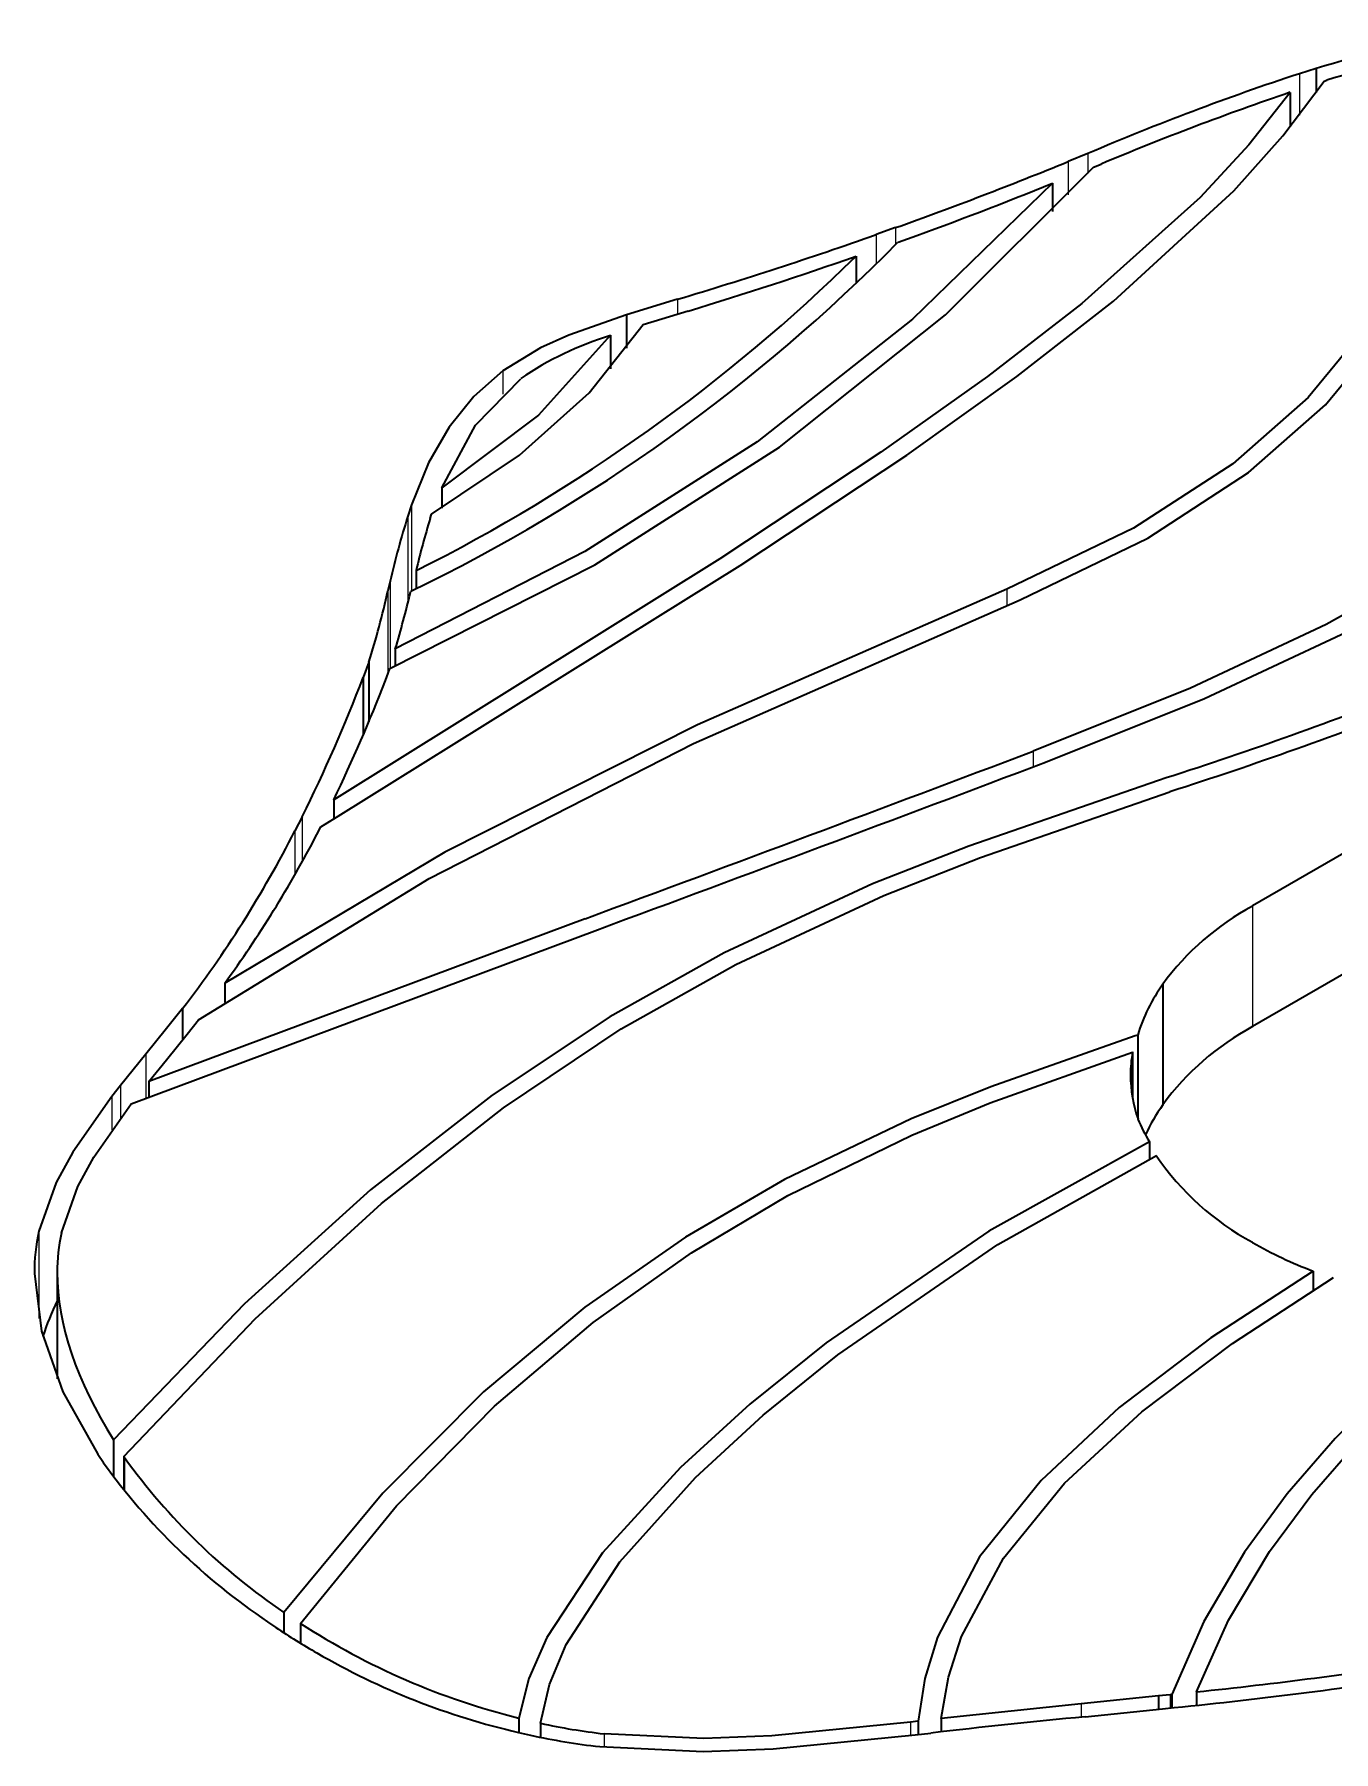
# Model space of a CAD drawing. Extents: x -131 to 1002, y -402 to 783.
# Drawn here: x 724.32 to 728.72, y 602.5 to 608.31 of the extents above; entities that cross this region are included whole.
import ezdxf

# ---------------------------------------------------------------- set-up
doc = ezdxf.new("R2010")
doc.units = 0

msp = doc.modelspace()

# ---------------------------------------------------------------- linework, layer by layer
at = {"color": 7, "lineweight": 35, "ltscale": 0.001481}
msp.add_line((728.658, 608.1934), (728.6015, 608.1757), dxfattribs=at)
at = {"color": 7, "lineweight": 13, "ltscale": 0.003496}
msp.add_line((728.6015, 608.1757), (728.6015, 608.0359), dxfattribs=at)
at = {"color": 7, "lineweight": 35, "ltscale": 0.002023}
msp.add_line((728.658, 608.1934), (728.658, 608.1125), dxfattribs=at)
at = {"color": 7, "lineweight": 35, "ltscale": 0.00024905}
msp.add_line((728.6849, 608.1513), (728.6945, 608.1542), dxfattribs=at)
at = {"color": 7, "lineweight": 35, "ltscale": 0.002907}
msp.add_line((728.5707, 608.1129), (728.5707, 607.9966), dxfattribs=at)
at = {"color": 7, "lineweight": 35, "ltscale": 0.001802}
msp.add_line((727.8857, 607.9064), (727.819, 607.879), dxfattribs=at)
at = {"color": 7, "lineweight": 13, "ltscale": 0.001706}
msp.add_line((727.8857, 607.9064), (727.8857, 607.8382), dxfattribs=at)
at = {"color": 7, "lineweight": 13, "ltscale": 0.002832}
msp.add_line((727.819, 607.879), (727.819, 607.7657), dxfattribs=at)
at = {"color": 7, "lineweight": 35, "ltscale": 0.000675263}
msp.add_line((727.9053, 607.86), (727.9302, 607.8703), dxfattribs=at)
at = {"color": 7, "lineweight": 35, "ltscale": 0.002396}
msp.add_line((727.7663, 607.8055), (727.7663, 607.7097), dxfattribs=at)
at = {"color": 7, "lineweight": 35, "ltscale": 0.001746}
msp.add_line((727.2351, 607.6549), (727.1694, 607.6313), dxfattribs=at)
at = {"color": 7, "lineweight": 13, "ltscale": 0.00145}
msp.add_line((727.2351, 607.6549), (727.2351, 607.5969), dxfattribs=at)
at = {"color": 7, "lineweight": 13, "ltscale": 0.002483}
msp.add_line((727.1694, 607.6313), (727.1694, 607.532), dxfattribs=at)
at = {"color": 7, "lineweight": 35, "ltscale": 0.000855724}
msp.add_line((727.2437, 607.6056), (727.2759, 607.6171), dxfattribs=at)
at = {"color": 7, "lineweight": 35, "ltscale": 0.002271}
msp.add_line((727.102, 607.5582), (727.102, 607.4674), dxfattribs=at)
at = {"color": 7, "lineweight": 35, "ltscale": 0.004504}
msp.add_line((726.4975, 607.4124), (726.3251, 607.3599), dxfattribs=at)
at = {"color": 7, "lineweight": 35, "ltscale": 0.002837}
msp.add_line((726.3251, 607.3599), (726.3251, 607.2465), dxfattribs=at)
at = {"color": 7, "lineweight": 35, "ltscale": 0.003964}
msp.add_line((726.3815, 607.3268), (726.5333, 607.3729), dxfattribs=at)
at = {"color": 7, "lineweight": 13, "ltscale": 0.001259}
msp.add_line((726.4975, 607.4124), (726.4975, 607.3621), dxfattribs=at)
at = {"color": 7, "lineweight": 35, "ltscale": 0.002838}
msp.add_line((726.2703, 607.2905), (726.2703, 607.1769), dxfattribs=at)
at = {"color": 7, "lineweight": 13, "ltscale": 0.001974}
msp.add_line((725.9059, 607.1707), (725.9059, 607.0917), dxfattribs=at)
at = {"color": 7, "lineweight": 35, "ltscale": 0.001711}
msp.add_line((725.7, 606.7739), (725.7, 606.7055), dxfattribs=at)
at = {"color": 7, "lineweight": 35, "ltscale": 0.000992072}
msp.add_line((725.5976, 606.7162), (725.5851, 606.6786), dxfattribs=at)
at = {"color": 7, "lineweight": 13, "ltscale": 0.007361}
msp.add_line((725.5851, 606.6786), (725.5851, 606.3842), dxfattribs=at)
at = {"color": 7, "lineweight": 13, "ltscale": 0.007265}
msp.add_line((725.5976, 606.7162), (725.5976, 606.4257), dxfattribs=at)
at = {"color": 7, "lineweight": 35, "ltscale": 0.00037637}
msp.add_line((725.6607, 606.6705), (725.6655, 606.6848), dxfattribs=at)
at = {"color": 7, "lineweight": 35, "ltscale": 0.061501}
msp.add_line((730.5726, 606.5891), (728.4422, 605.359), dxfattribs=at)
at = {"color": 7, "lineweight": 35, "ltscale": 0.001532}
msp.add_line((725.6129, 606.4943), (725.6129, 606.433), dxfattribs=at)
at = {"color": 7, "lineweight": 35, "ltscale": 0.000837195}
msp.add_line((725.5253, 606.4584), (725.5176, 606.4258), dxfattribs=at)
at = {"color": 7, "lineweight": 13, "ltscale": 0.007382}
for p, q in [((725.5253, 606.4584), (725.5253, 606.1631)), ((724.3365, 604.2576), (724.3365, 603.9623))]:
    msp.add_line(p, q, dxfattribs=at)
at = {"color": 7, "lineweight": 13, "ltscale": 0.001367}
msp.add_line((727.6121, 606.4312), (727.6121, 606.3765), dxfattribs=at)
at = {"color": 7, "lineweight": 13, "ltscale": 0.007005}
msp.add_line((725.5176, 606.4258), (725.5176, 606.1456), dxfattribs=at)
at = {"color": 7, "lineweight": 35, "ltscale": 0.000118056}
msp.add_line((725.5938, 606.4198), (725.595, 606.4244), dxfattribs=at)
at = {"color": 7, "lineweight": 35, "ltscale": 0.001454}
msp.add_line((725.5426, 606.2291), (725.5426, 606.171), dxfattribs=at)
at = {"color": 7, "lineweight": 35, "ltscale": 0.001386}
msp.add_line((725.4528, 606.184), (725.434, 606.1318), dxfattribs=at)
at = {"color": 7, "lineweight": 35, "ltscale": 0.005057}
msp.add_line((725.4528, 606.184), (725.4528, 605.9817), dxfattribs=at)
at = {"color": 7, "lineweight": 35, "ltscale": 0.000751953}
msp.add_line((725.5134, 606.134), (725.5236, 606.1624), dxfattribs=at)
at = {"color": 7, "lineweight": 35, "ltscale": 0.0615}
msp.add_line((730.5726, 606.1808), (728.4422, 604.9508), dxfattribs=at)
at = {"color": 7, "lineweight": 35, "ltscale": 0.004857}
msp.add_line((725.434, 606.1318), (725.434, 605.9375), dxfattribs=at)
at = {"color": 7, "lineweight": 35, "ltscale": 0.00032866}
msp.add_line((725.509, 606.1216), (725.5134, 606.134), dxfattribs=at)
at = {"color": 7, "lineweight": 13, "ltscale": 0.001324}
msp.add_line((727.7006, 605.8826), (727.7006, 605.8297), dxfattribs=at)
at = {"color": 7, "lineweight": 35, "ltscale": 0.001624}
msp.add_line((725.3342, 605.7186), (725.3342, 605.6536), dxfattribs=at)
at = {"color": 7, "lineweight": 35, "ltscale": 0.001348}
msp.add_line((725.2274, 605.6609), (725.2031, 605.6128), dxfattribs=at)
at = {"color": 7, "lineweight": 13, "ltscale": 0.003828}
msp.add_line((725.2274, 605.6609), (725.2274, 605.5078), dxfattribs=at)
at = {"color": 7, "lineweight": 35, "ltscale": 0.000736323}
msp.add_line((725.2768, 605.6002), (725.2902, 605.6265), dxfattribs=at)
at = {"color": 7, "lineweight": 35, "ltscale": 0.001735}
msp.add_line((725.2902, 605.6265), (725.3492, 605.6628), dxfattribs=at)
at = {"color": 7, "lineweight": 13, "ltscale": 0.003711}
msp.add_line((725.2031, 605.6128), (725.2031, 605.4644), dxfattribs=at)
at = {"color": 7, "lineweight": 13, "ltscale": 0.010205}
msp.add_line((728.4422, 605.359), (728.4422, 604.9508), dxfattribs=at)
at = {"color": 7, "lineweight": 35, "ltscale": 0.042114}
msp.add_line((724.6489, 604.6891), (726.2271, 605.2783), dxfattribs=at)
at = {"color": 7, "lineweight": 35, "ltscale": 0.039418}
msp.add_line((726.1854, 605.3156), (724.7083, 604.7642), dxfattribs=at)
at = {"color": 7, "lineweight": 35, "ltscale": 0.001634}
msp.add_line((724.9656, 605.0974), (724.9656, 605.032), dxfattribs=at)
at = {"color": 7, "lineweight": 35, "ltscale": 0.010207}
msp.add_line((728.1395, 605.0936), (728.1395, 604.6853), dxfattribs=at)
at = {"color": 7, "lineweight": 35, "ltscale": 0.002162}
msp.add_line((724.8224, 605.0114), (724.7686, 604.9437), dxfattribs=at)
at = {"color": 7, "lineweight": 35, "ltscale": 0.002657}
msp.add_line((724.8224, 605.0114), (724.8224, 604.9051), dxfattribs=at)
at = {"color": 7, "lineweight": 35, "ltscale": 0.002797}
msp.add_line((724.7686, 604.9437), (724.6981, 604.8568), dxfattribs=at)
at = {"color": 7, "lineweight": 35, "ltscale": 0.00281}
msp.add_line((724.7679, 604.8378), (724.8387, 604.925), dxfattribs=at)
at = {"color": 7, "lineweight": 35, "ltscale": 0.001543}
msp.add_line((724.8387, 604.925), (724.8771, 604.9734), dxfattribs=at)
at = {"color": 7, "lineweight": 35, "ltscale": 0.000236924}
msp.add_line((728.0543, 604.9218), (728.0453, 604.9188), dxfattribs=at)
at = {"color": 7, "lineweight": 35, "ltscale": 0.007039}
msp.add_line((728.0543, 604.9218), (728.0543, 604.6403), dxfattribs=at)
at = {"color": 7, "lineweight": 35, "ltscale": 0.003885}
msp.add_line((728.037, 604.8644), (728.037, 604.709), dxfattribs=at)
at = {"color": 7, "lineweight": 35, "ltscale": 0.003384}
msp.add_line((724.6981, 604.8568), (724.6131, 604.7515), dxfattribs=at)
at = {"color": 7, "lineweight": 13, "ltscale": 0.003729}
msp.add_line((724.6981, 604.8568), (724.6981, 604.7076), dxfattribs=at)
at = {"color": 7, "lineweight": 35, "ltscale": 0.002367}
msp.add_line((724.7083, 604.7642), (724.7679, 604.8378), dxfattribs=at)
at = {"color": 7, "lineweight": 35, "ltscale": 0.001198}
msp.add_line((724.6131, 604.7515), (724.5836, 604.7137), dxfattribs=at)
at = {"color": 7, "lineweight": 13, "ltscale": 0.00274}
msp.add_line((724.6131, 604.7515), (724.6131, 604.6418), dxfattribs=at)
at = {"color": 7, "lineweight": 35, "ltscale": 0.00132}
msp.add_line((724.7083, 604.7642), (724.7083, 604.7114), dxfattribs=at)
at = {"color": 7, "lineweight": 13, "ltscale": 0.002815}
msp.add_line((724.5836, 604.7137), (724.5836, 604.6011), dxfattribs=at)
at = {"color": 7, "lineweight": 35, "ltscale": 0.001448}
msp.add_line((728.094, 604.5602), (728.094, 604.5023), dxfattribs=at)
at = {"color": 7, "lineweight": 35, "ltscale": 0.009012}
msp.add_line((724.3986, 604.1183), (724.3986, 603.7578), dxfattribs=at)
at = {"color": 7, "lineweight": 35, "ltscale": 0.001639}
msp.add_line((728.6475, 604.123), (728.6475, 604.0574), dxfattribs=at)
at = {"color": 7, "lineweight": 35, "ltscale": 0.003099}
msp.add_line((724.5894, 603.5518), (724.5894, 603.4278), dxfattribs=at)
at = {"color": 7, "lineweight": 35, "ltscale": 0.000849842}
msp.add_line((724.5359, 603.5034), (724.5551, 603.4753), dxfattribs=at)
at = {"color": 7, "lineweight": 35, "ltscale": 0.000114268}
msp.add_line((724.6268, 603.4916), (724.6243, 603.4954), dxfattribs=at)
at = {"color": 7, "lineweight": 35, "ltscale": 0.00282}
msp.add_line((724.6243, 603.4954), (724.6243, 603.3826), dxfattribs=at)
at = {"color": 7, "lineweight": 13, "ltscale": 0.002808}
msp.add_line((724.6268, 603.4916), (724.6268, 603.3793), dxfattribs=at)
at = {"color": 7, "lineweight": 35, "ltscale": 0.001709}
msp.add_line((725.1657, 602.9668), (725.1657, 602.8984), dxfattribs=at)
at = {"color": 7, "lineweight": 35, "ltscale": 0.000853627}
msp.add_line((725.1104, 602.9354), (725.1387, 602.9163), dxfattribs=at)
at = {"color": 7, "lineweight": 35, "ltscale": 0.00168}
msp.add_line((725.2219, 602.9304), (725.2219, 602.8632), dxfattribs=at)
at = {"color": 7, "lineweight": 35, "ltscale": 0.011904}
msp.add_line((727.8634, 602.6582), (727.3899, 602.6082), dxfattribs=at)
at = {"color": 7, "lineweight": 35, "ltscale": 0.006576}
msp.add_line((728.1251, 602.6847), (727.8634, 602.6582), dxfattribs=at)
at = {"color": 7, "lineweight": 13, "ltscale": 0.001131}
msp.add_line((727.8634, 602.6582), (727.8634, 602.613), dxfattribs=at)
at = {"color": 7, "lineweight": 35, "ltscale": 0.000994199}
msp.add_line((728.1647, 602.6888), (728.1251, 602.6847), dxfattribs=at)
at = {"color": 7, "lineweight": 35, "ltscale": 0.001132}
for p, q in [((728.1251, 602.6847), (728.1251, 602.6394)), ((728.1703, 602.6895), (728.1703, 602.6442))]:
    msp.add_line(p, q, dxfattribs=at)
at = {"color": 7, "lineweight": 35, "ltscale": 0.000142725}
msp.add_line((728.1703, 602.6895), (728.1647, 602.6888), dxfattribs=at)
at = {"color": 7, "lineweight": 13, "ltscale": 0.001132}
msp.add_line((728.1647, 602.6888), (728.1647, 602.6436), dxfattribs=at)
at = {"color": 7, "lineweight": 35, "ltscale": 0.001135}
msp.add_line((728.2531, 602.6984), (728.2531, 602.653), dxfattribs=at)
at = {"color": 7, "lineweight": 35, "ltscale": 0.001233}
msp.add_line((725.9603, 602.61), (725.9603, 602.5607), dxfattribs=at)
at = {"color": 7, "lineweight": 35, "ltscale": 0.001186}
msp.add_line((726.0339, 602.592), (726.0339, 602.5446), dxfattribs=at)
at = {"color": 7, "lineweight": 35, "ltscale": 0.000636304}
msp.add_line((727.3112, 602.5993), (727.2859, 602.5963), dxfattribs=at)
at = {"color": 7, "lineweight": 13, "ltscale": 0.001135}
msp.add_line((727.2859, 602.5963), (727.2859, 602.5508), dxfattribs=at)
at = {"color": 7, "lineweight": 35, "ltscale": 0.001134}
msp.add_line((727.3112, 602.5993), (727.3112, 602.554), dxfattribs=at)
at = {"color": 7, "lineweight": 35, "ltscale": 0.001123}
msp.add_line((727.3899, 602.6082), (727.3899, 602.5633), dxfattribs=at)
at = {"color": 7, "lineweight": 35, "ltscale": 0.00659}
msp.add_line((727.8765, 602.6143), (728.1388, 602.6408), dxfattribs=at)
at = {"color": 7, "lineweight": 35, "ltscale": 0.000988129}
msp.add_line((728.1388, 602.6408), (728.1781, 602.645), dxfattribs=at)
at = {"color": 7, "lineweight": 35, "ltscale": 0.001031}
msp.add_line((725.9597, 602.5608), (725.9999, 602.5516), dxfattribs=at)
at = {"color": 7, "lineweight": 13, "ltscale": 0.001128}
msp.add_line((726.249, 602.5565), (726.249, 602.5114), dxfattribs=at)
at = {"color": 7, "lineweight": 35, "ltscale": 0.001328}
msp.add_line((727.3013, 602.5528), (727.354, 602.559), dxfattribs=at)
at = {"color": 7, "lineweight": 35}
for points in [[(729.1019, 608.2556), (729.0742, 607.9584), (729.0384, 607.7878), (728.9374, 607.5133), (728.8115, 607.2983), (728.6315, 607.0803), (728.3762, 606.8557), (728.0402, 606.6376), (727.6121, 606.4312)], [(727.6569, 606.3952), (728.0891, 606.6041), (728.4296, 606.8259), (728.6896, 607.0551), (728.8801, 607.286), (729.0122, 607.5131), (729.1168, 607.8002), (729.153, 607.9758), (729.1797, 608.271)], [(725.3492, 605.6628), (726.7094, 606.5111), (727.2736, 606.8852), (727.6453, 607.1505), (727.9727, 607.4064), (728.3798, 607.78), (728.5452, 607.9652), (728.6849, 608.1513)], [(728.5707, 608.1129), (728.4299, 607.9351), (728.2653, 607.7575), (727.8649, 607.398), (727.5457, 607.1511), (727.1851, 606.895), (726.6404, 606.534), (725.3342, 605.7186)], [(725.5236, 606.1624), (726.2172, 606.5135), (726.8427, 606.9116), (727.4041, 607.3594), (727.9053, 607.86)], [(727.7663, 607.8055), (727.2928, 607.3448), (726.7666, 606.9301), (726.1843, 606.559), (725.5426, 606.2291)], [(729.6874, 607.4585), (729.6602, 607.2435), (729.5798, 607.0437), (729.4483, 606.8568), (729.3174, 606.7238), (729.1597, 606.5959), (728.9427, 606.4515), (728.6917, 606.3113), (728.2335, 606.0966), (727.7006, 605.8826)], [(727.7428, 605.8456), (728.28, 606.0612), (728.7429, 606.2776), (729.004, 606.423), (729.2292, 606.5727), (729.3898, 606.7032), (729.5232, 606.8389), (729.6572, 607.0297), (729.739, 607.2336), (729.7668, 607.4531)], [(726.3251, 607.3599), (726.1292, 607.2908), (726.0337, 607.248), (725.9059, 607.1707)], [(725.6655, 606.6848), (725.963, 606.8846), (726.1979, 607.0953), (726.3815, 607.3268)], [(726.2703, 607.2905), (726.0275, 607.0201), (725.7, 606.7739)], [(725.9059, 607.1707), (725.8082, 607.0836), (725.7251, 606.9801), (725.6554, 606.8583), (725.5976, 606.7162)], [(725.7, 606.7739), (725.8139, 606.986), (725.967, 607.1436)], [(727.6121, 606.4312), (726.5654, 605.9722), (725.7101, 605.5411), (724.9656, 605.0974)], [(724.8771, 604.9734), (725.6575, 605.4516), (726.5515, 605.9089), (727.6569, 606.3952)], [(728.1246, 605.7839), (727.4835, 605.5616), (727.1566, 605.4332), (726.6552, 605.2005), (726.2682, 604.9832), (725.8698, 604.7188), (725.4584, 604.3982), (725.0322, 604.0123), (724.5894, 603.5518)], [(724.6243, 603.4954), (725.0685, 603.9617), (725.4959, 604.3521), (725.9081, 604.6758), (726.3071, 604.9424), (726.6943, 605.1611), (727.1958, 605.3946), (727.5225, 605.5233), (728.1633, 605.7455)], [(728.0453, 604.9188), (727.5575, 604.7468), (727.2876, 604.6379), (726.8591, 604.4327), (726.5246, 604.2378), (726.1836, 604.0003), (725.8405, 603.7137), (725.4998, 603.3714), (725.1657, 602.9668)], [(725.2219, 602.9304), (725.5468, 603.3279), (725.8783, 603.6653), (726.2123, 603.9487), (726.5445, 604.1843), (726.871, 604.3784), (727.2902, 604.5834), (727.5551, 604.6926), (728.037, 604.8644)], [(724.5836, 604.7137), (724.4514, 604.5256), (724.3948, 604.4222), (724.3365, 604.2576)], [(724.4127, 604.2521), (724.4682, 604.4089), (724.5222, 604.5079), (724.6489, 604.6891)], [(728.094, 604.5602), (727.5509, 604.2576), (727.0001, 603.8799), (726.7423, 603.6727), (726.5074, 603.4584), (726.2438, 603.1687), (726.055, 602.8828), (725.9946, 602.7441), (725.9603, 602.61)], [(726.0339, 602.592), (726.0646, 602.7231), (726.1212, 602.8588), (726.3024, 603.1392), (726.5582, 603.424), (726.7875, 603.6349), (727.0399, 603.8394), (727.5815, 604.2131), (728.1179, 604.5142)], [(724.3214, 604.1152), (724.3457, 603.9196), (724.4177, 603.7138), (724.5359, 603.5034)], [(728.6475, 604.123), (728.3015, 603.8969), (727.9915, 603.6609), (727.7275, 603.4141), (727.5195, 603.1555), (727.3774, 602.8842), (727.3342, 602.7435), (727.3112, 602.5993)], [(727.3899, 602.6082), (727.4141, 602.7488), (727.4579, 602.8862), (727.6003, 603.1512), (727.8071, 603.4044), (728.0687, 603.6464), (728.3753, 603.8782), (728.7172, 604.1006)], [(729.1993, 603.9963), (728.9507, 603.7835), (728.7222, 603.5566), (728.56, 603.3683), (728.4161, 603.1711), (728.278, 602.9362), (728.1703, 602.6895)], [(728.2531, 602.6984), (728.3619, 602.9417), (728.5008, 603.1735), (728.6438, 603.3666), (728.8045, 603.5511), (729.0339, 603.7765), (729.2831, 603.9877)], [(727.2859, 602.5963), (726.8163, 602.5498), (726.5865, 602.5406), (726.249, 602.5565)], [(726.234, 602.513), (726.5839, 602.4961), (726.8205, 602.5053), (727.3013, 602.5528)]]:
    msp.add_lwpolyline(points, dxfattribs=at)
for centre, radius, start, end in [((729.8391, 604.3923), 3.9803, 100.23563, 107.261), ((729.8405, 604.4159), 3.9101, 100.88885, 107.04415), ((731.4698, 599.4985), 9.1394, 108.29171, 113.08765), ((731.7952, 598.6534), 9.9942, 108.82283, 112.75003), ((722.6057, 620.5981), 13.7462, 289.68064, 292.28773), ((722.5941, 620.5258), 13.7316, 289.93532, 292.12728), ((722.9907, 611.7953), 5.9695, 295.86822, 315.42983), ((722.2849, 621.4869), 14.6913, 286.66283, 289.41884), ((722.9687, 611.765), 5.8971, 296.6417, 314.4955), ((722.2329, 621.514), 14.7807, 286.91466, 289.23351), ((726.5974, 606.2164), 1.1218, 106.93265, 124.2087), ((728.4493, 605.7856), 3.0004, 162.68472, 167.04269), ((728.2786, 605.869), 2.738, 162.97767, 166.79928), ((722.671, 607.053), 2.9146, 342.64998, 347.57464), ((721.9388, 607.3003), 3.7596, 343.44647, 346.45613), ((720.5229, 608.0035), 5.2556, 333.52898, 339.13691), ((720.4532, 608.0757), 5.4204, 334.2234, 338.86912), ((723.897, 618.9983), 13.8735, 287.74102, 291.44131), ((723.8884, 619.0977), 14.0191, 287.7529, 291.43864), ((634.7021, 852.1801), 263.2702, 290.333737, 290.68584), ((636.7472, 846.7472), 257.5146, 290.332931, 290.693019), ((721.7806, 607.3552), 3.8403, 322.38397, 333.0188), ((721.8199, 607.3934), 3.8944, 323.87507, 332.58309), ((728.8839, 604.5453), 0.9252, 118.49451, 143.62897), ((728.6057, 604.7558), 0.5757, 144.07296, 163.24171), ((728.8839, 604.1371), 0.9252, 118.49451, 143.62897), ((728.4747, 604.7867), 0.4446, 169.92422, 179.97442), ((728.4969, 604.7889), 0.4669, 180.25876, 198.97183), ((728.5903, 604.3563), 0.558, 143.87777, 155.9009), ((728.6332, 604.8815), 0.6275, 202.91789, 210.78907), ((728.8782, 605.0308), 0.92, 214.19426, 241.74422), ((724.9766, 604.1179), 0.6552, 167.68899, 180.23124), ((725.0186, 604.1208), 0.6199, 167.77656, 180.24001), ((729.1677, 605.4962), 1.4684, 240.39428, 249.25364), ((725.1473, 603.651), 0.8355, 153.6536, 162.56585), ((726.3338, 604.7533), 2.1908, 215.69833, 236.06056), ((726.363, 604.7393), 2.1385, 215.69947, 235.96021), ((726.5383, 605.0158), 2.5233, 236.3097, 240.01842), ((726.5493, 604.9778), 2.4401, 237.04259, 256.03211), ((726.5225, 604.9855), 2.4891, 239.98654, 256.93411), ((726.8546, 616.4094), 13.7818, 275.82353, 279.168), ((726.7061, 617.5712), 14.9983, 275.6324, 279.07547), ((726.5046, 604.7735), 2.2317, 257.8246, 263.42301), ((730.4047, 576.0995), 26.6349, 95.44659, 96.57692), ((726.5042, 604.8743), 2.3767, 257.75197, 263.4744)]:
    msp.add_arc(centre, radius, start, end, dxfattribs=at)
msp.add_ellipse((725.7502, 603.6038), major_axis=(1.268, -0.8167), ratio=0.572992, start_param=3.495197, end_param=4.032897, dxfattribs=at)

doc.saveas('drawing.dxf')
